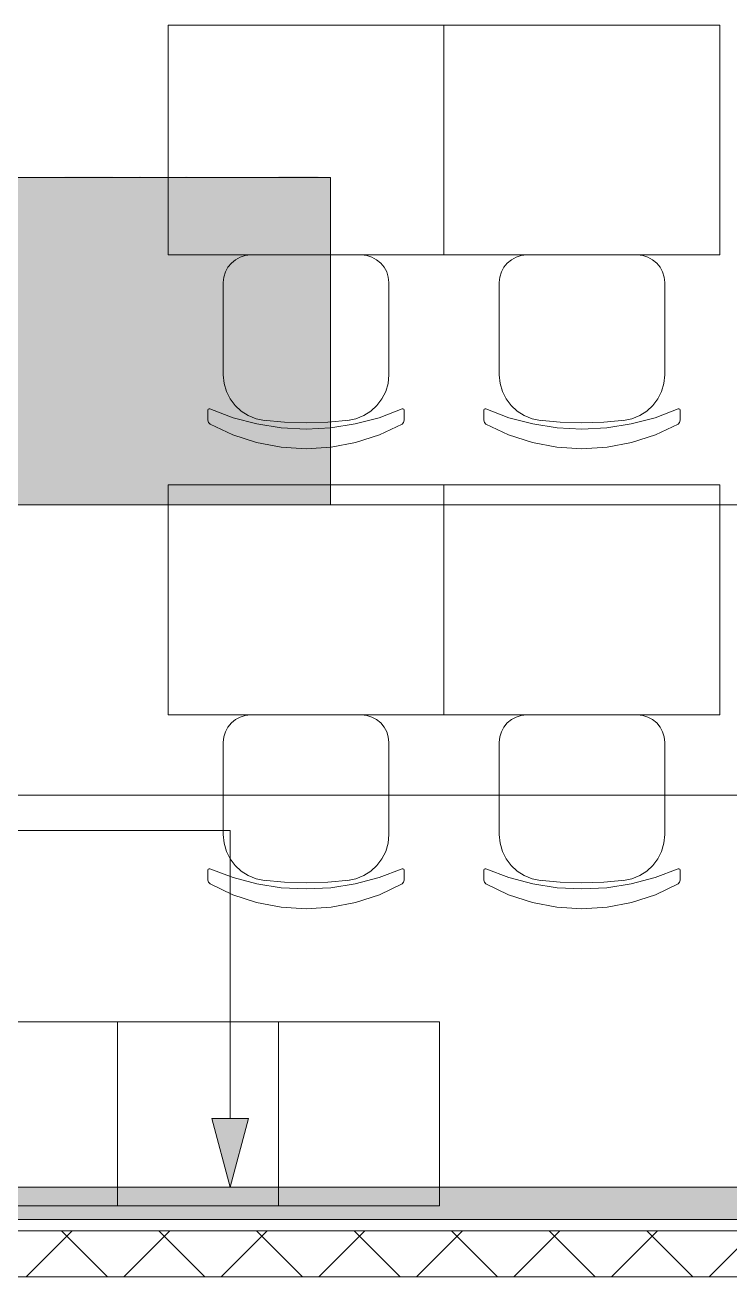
# Model space of a CAD drawing. Header units: millimetres. Extents: x 0 to 1189, y 0 to 841.
# Drawn here: x 278.37 to 293.7, y 406.89 to 434.12 of the extents above; entities that cross this region are included whole.
import ezdxf

# ---------------------------------------------------------------- set-up
doc = ezdxf.new("R2010")
doc.units = ezdxf.units.MM

msp = doc.modelspace()

# ---------------------------------------------------------------- hatches: boundary and pattern name
at = {"true_color": 0xffffff}
h = msp.add_hatch(color=7, dxfattribs=at)
h.dxf.hatch_style = 2
h.paths.add_polyline_path([(253.472387, 430.803429), (285.016435, 430.803429), (285.016435, 423.686418), (253.472387, 423.686418)])
at = {"true_color": 0x0077b0}
h = msp.add_hatch(color=144, dxfattribs=at)
h.dxf.hatch_style = 2
h.paths.add_polyline_path([(279.257815, 430.822026), (280.268193, 430.822026), (280.341918, 430.796464), (280.36686, 430.720052), (280.36686, 428.902695), (280.341918, 428.827936), (280.268193, 428.804027), (280.19178, 428.827936), (280.166218, 428.902695), (280.166218, 430.618628), (279.359239, 430.618628), (279.359239, 428.902695), (279.333952, 428.827936), (279.257815, 428.804027), (279.181678, 428.827936), (279.156391, 428.902695), (279.156391, 430.720052), (279.181678, 430.796464)])
h = msp.add_hatch(color=144, dxfattribs=at)
h.dxf.hatch_style = 2
h.paths.add_polyline_path([(280.771696, 428.902695), (280.771696, 430.720052), (280.796983, 430.796464), (280.873119, 430.822026), (280.949256, 430.796464), (280.974543, 430.720052), (280.974543, 430.014496), (281.781522, 430.014496), (281.781522, 430.720052), (281.807085, 430.796464), (281.883497, 430.822026), (281.957222, 430.796464), (281.982165, 430.720052), (281.982165, 428.902695), (281.957222, 428.827936), (281.883497, 428.804027), (281.807085, 428.827936), (281.781522, 428.902695), (281.781522, 429.811649), (280.974543, 429.811649), (280.974543, 428.902695), (280.949256, 428.827936), (280.873119, 428.804027), (280.796983, 428.827936)])
h = msp.add_hatch(color=144, dxfattribs=at)
h.dxf.hatch_style = 2
h.paths.add_polyline_path([(284.594481, 430.62414), (284.010193, 430.62414), (284.010193, 430.511692), (283.985595, 430.437692), (283.914281, 430.412473), (283.835733, 430.438036), (283.810102, 430.514448), (283.812858, 430.726115), (283.838145, 430.802252), (283.914281, 430.827539), (284.721812, 430.827539), (284.795675, 430.802596), (284.823235, 430.728871), (284.817723, 430.703515), (284.414234, 428.885607), (284.381919, 428.827178), (284.317771, 428.806783), (284.241841, 428.832277), (284.216347, 428.908207), (284.216347, 428.930807)])
h = msp.add_hatch(color=144, dxfattribs=at)
h.dxf.hatch_style = 2
h.paths.add_polyline_path([(283.295403, 429.306184), (282.488424, 429.306184), (282.412287, 429.331747), (282.387, 429.408159), (282.412287, 429.484296), (282.488424, 429.509583), (283.295403, 429.509583), (283.37154, 429.484296), (283.396827, 429.408159), (283.37154, 429.331747)])
h = msp.add_hatch(color=144, dxfattribs=at)
h.paths.add_polyline_path([(277.742715, 427.527076), (277.768002, 427.600801), (277.844139, 427.625744), (278.349052, 427.625744), (278.505391, 427.596392), (278.634031, 427.509989), (278.723052, 427.378937), (278.752542, 427.222254), (278.752542, 426.618122), (278.723052, 426.461439), (278.634031, 426.330388), (278.505391, 426.242951), (278.349052, 426.214633), (277.945563, 426.214633), (277.945563, 425.706412), (277.920276, 425.632894), (277.844139, 425.607745), (277.768002, 425.632894), (277.742715, 425.706412)])
h.paths.add_polyline_path([(277.945563, 427.422345), (277.945563, 426.415275), (278.349052, 426.415275), (278.426222, 426.429882), (278.490163, 426.474255), (278.534812, 426.539988), (278.549695, 426.618122), (278.549695, 427.222254), (278.535156, 427.300389), (278.492919, 427.366122), (278.4276, 427.409116), (278.349052, 427.422345)])
h = msp.add_hatch(color=144, dxfattribs=at)
h.paths.add_polyline_path([(279.157117, 426.71679), (279.157117, 427.120831), (279.166151, 427.22247), (279.193428, 427.315892), (279.239205, 427.401356), (279.30374, 427.479121), (279.381504, 427.543656), (279.466969, 427.589433), (279.560391, 427.616709), (279.66203, 427.625744), (279.857091, 427.589777), (280.02032, 427.481877), (280.084855, 427.404069), (280.130632, 427.318304), (280.157908, 427.224063), (280.166943, 427.120831), (280.166943, 426.71679), (280.157478, 426.616744), (280.129254, 426.52414), (280.08253, 426.438977), (280.017564, 426.361256), (279.941005, 426.296721), (279.855713, 426.250944), (279.762463, 426.223668), (279.66203, 426.214633), (279.560391, 426.223668), (279.466969, 426.250944), (279.381504, 426.296721), (279.30374, 426.361256), (279.239205, 426.438977), (279.193428, 426.52414), (279.166151, 426.616744)])
h.paths.add_polyline_path([(279.964096, 426.719546), (279.964096, 427.123587), (279.942599, 427.239066), (279.876453, 427.33801), (279.778956, 427.403673), (279.66203, 427.425102), (279.545103, 427.403673), (279.447607, 427.33801), (279.381461, 427.239066), (279.359964, 427.123587), (279.359964, 426.719546), (279.381461, 426.601999), (279.447607, 426.505123), (279.545103, 426.438082), (279.66203, 426.415275), (279.778956, 426.438082), (279.876453, 426.505123), (279.942599, 426.603033)])
h = msp.add_hatch(color=144, dxfattribs=at)
h.paths.add_polyline_path([(281.076431, 427.425102), (280.959505, 427.403673), (280.862008, 427.33801), (280.795863, 427.2401), (280.774365, 427.123587), (280.774365, 427.021612), (281.378497, 427.021612), (281.378497, 427.123587), (281.357, 427.2401), (281.290854, 427.33801), (281.193358, 427.403673)])
h.paths.add_polyline_path([(280.774365, 426.818765), (280.774365, 426.618122), (280.789248, 426.541021), (280.833897, 426.474255), (280.898871, 426.429882), (280.975008, 426.415275), (281.479921, 426.415275), (281.556057, 426.389713), (281.581344, 426.3133), (281.556057, 426.238542), (281.479921, 426.214633), (280.975008, 426.214633), (280.818669, 426.242951), (280.690029, 426.330388), (280.601008, 426.460406), (280.571518, 426.618122), (280.571518, 427.120831), (280.580553, 427.22247), (280.607829, 427.315892), (280.653606, 427.401356), (280.718141, 427.479121), (280.795906, 427.543656), (280.88137, 427.589433), (280.974792, 427.616709), (281.076431, 427.625744), (281.271493, 427.589777), (281.434721, 427.481877), (281.499256, 427.404112), (281.545033, 427.318648), (281.57231, 427.225226), (281.581344, 427.123587), (281.581344, 426.818765)])
h = msp.add_hatch(color=144, dxfattribs=at)
h.dxf.hatch_style = 2
h.paths.add_polyline_path([(282.592256, 426.71679), (282.188767, 427.236035), (282.188767, 426.3133), (282.16348, 426.238542), (282.087343, 426.214633), (282.011206, 426.238542), (281.985919, 426.3133), (281.985919, 427.527076), (282.011206, 427.600801), (282.087343, 427.625744), (282.138055, 427.610517), (282.188767, 427.563457), (282.592256, 427.044212), (282.995746, 427.563457), (283.046733, 427.610517), (283.097721, 427.625744), (283.171446, 427.600801), (283.196388, 427.527076), (283.196388, 426.3133), (283.171446, 426.238542), (283.097721, 426.214633), (283.021308, 426.238542), (282.995746, 426.3133), (282.995746, 427.236035)])
h = msp.add_hatch(color=144, dxfattribs=at)
h.paths.add_polyline_path([(284.407771, 427.422345), (284.004281, 427.422345), (283.925733, 427.408083), (283.860414, 427.366122), (283.818177, 427.300389), (283.803639, 427.222254), (283.803639, 426.618122), (283.818522, 426.541021), (283.86317, 426.474255), (283.928145, 426.429882), (284.004281, 426.415275), (284.207129, 426.415275), (284.284299, 426.429882), (284.34824, 426.474255), (284.392888, 426.539988), (284.407771, 426.618122)])
h.paths.add_polyline_path([(284.811261, 426.3133), (284.786318, 426.238542), (284.712593, 426.214633), (284.582989, 426.240264), (284.481083, 426.318812), (284.355888, 426.240264), (284.207129, 426.214633), (284.004281, 426.214633), (283.847943, 426.242951), (283.719303, 426.330388), (283.630282, 426.460406), (283.600792, 426.618122), (283.600792, 427.222254), (283.630282, 427.378937), (283.719303, 427.509989), (283.847943, 427.596392), (284.004281, 427.625744), (284.509195, 427.625744), (284.585331, 427.600801), (284.610618, 427.527076), (284.610618, 426.516699), (284.636181, 426.440562), (284.712593, 426.415275), (284.786318, 426.389713)])
h = msp.add_hatch(color=144, dxfattribs=at)
h.dxf.hatch_style = 2
h.paths.add_polyline_path([(279.40933, 425.110654), (279.40933, 424.200047), (279.390313, 424.144098), (279.333263, 424.126184), (279.276212, 424.144098), (279.257195, 424.200047), (279.257195, 424.579283), (278.954578, 424.579283), (278.838754, 424.601263), (278.740706, 424.665824), (278.674009, 424.762975), (278.651961, 424.87749), (278.651961, 425.110654), (278.670977, 425.165776), (278.728028, 425.184517), (278.785079, 425.165776), (278.804096, 425.110654), (278.804096, 424.884105), (278.815258, 424.825332), (278.848744, 424.776067), (278.897734, 424.74258), (278.954578, 424.731418), (279.257195, 424.731418), (279.257195, 425.110654), (279.276212, 425.165776), (279.333263, 425.184517), (279.390313, 425.165776)])
h = msp.add_hatch(color=144, dxfattribs=at)
h.paths.add_polyline_path([(280.318021, 425.032382), (280.015404, 425.032382), (279.956631, 425.021495), (279.907366, 424.989938), (279.875809, 424.940673), (279.864922, 424.8819), (279.864922, 424.428801), (279.876084, 424.370855), (279.909571, 424.320763), (279.95856, 424.287759), (280.015404, 424.276666), (280.167539, 424.276666), (280.22521, 424.287759), (280.273373, 424.320763), (280.306859, 424.370028), (280.318021, 424.428801)])
h.paths.add_polyline_path([(280.620638, 424.200047), (280.601897, 424.144098), (280.546776, 424.126184), (280.449417, 424.145476), (280.373143, 424.204456), (280.279023, 424.145476), (280.167539, 424.126184), (280.015404, 424.126184), (279.898133, 424.147337), (279.801532, 424.212725), (279.734835, 424.310634), (279.712787, 424.428801), (279.712787, 424.8819), (279.734835, 424.99924), (279.801532, 425.097976), (279.898133, 425.162537), (280.015404, 425.184517), (280.394089, 425.184517), (280.45114, 425.165776), (280.470157, 425.110654), (280.470157, 424.352733), (280.489242, 424.295683), (280.546776, 424.276666), (280.601897, 424.25758)])
h = msp.add_hatch(color=144, dxfattribs=at)
h.dxf.hatch_style = 2
h.paths.add_polyline_path([(281.076102, 424.579283), (281.076102, 424.200047), (281.057085, 424.144098), (281.000034, 424.126184), (280.942983, 424.144098), (280.923966, 424.200047), (280.923966, 425.110654), (280.942983, 425.165776), (281.000034, 425.184517), (281.057085, 425.165776), (281.076102, 425.110654), (281.076102, 424.731418), (281.529201, 424.731418), (281.529201, 425.110654), (281.548218, 425.165776), (281.605268, 425.184517), (281.662319, 425.165776), (281.681336, 425.110654), (281.681336, 424.200047), (281.662319, 424.144098), (281.605268, 424.126184), (281.548218, 424.144098), (281.529201, 424.200047), (281.529201, 424.579283)])
h = msp.add_hatch(color=144, dxfattribs=at)
h.dxf.hatch_style = 2
h.paths.add_polyline_path([(282.742162, 425.110654), (282.742162, 424.200047), (282.723145, 424.144098), (282.666095, 424.126184), (282.28741, 424.126184), (282.170139, 424.147337), (282.073538, 424.212725), (282.006841, 424.310634), (281.984793, 424.428801), (281.984793, 425.110654), (282.003809, 425.165776), (282.06086, 425.184517), (282.117911, 425.165776), (282.136928, 425.110654), (282.136928, 424.428801), (282.14809, 424.370855), (282.181576, 424.320763), (282.230566, 424.287759), (282.28741, 424.276666), (282.590027, 424.276666), (282.590027, 425.110654), (282.609044, 425.165776), (282.666095, 425.184517), (282.723145, 425.165776)])
h = msp.add_hatch(color=144, dxfattribs=at)
h.paths.add_polyline_path([(283.314061, 424.581488), (283.208365, 424.613527), (283.121686, 424.680706), (283.064636, 424.773448), (283.045619, 424.8819), (283.067667, 424.99924), (283.134364, 425.097976), (283.230965, 425.162537), (283.348236, 425.184517), (283.726921, 425.184517), (283.783972, 425.165776), (283.802989, 425.110654), (283.802989, 424.200047), (283.783972, 424.144098), (283.726921, 424.126184), (283.66987, 424.144098), (283.650853, 424.200047), (283.650853, 424.579283), (283.498167, 424.579283), (283.182871, 424.155949), (283.155586, 424.133005), (283.121686, 424.126184), (283.064636, 424.144098), (283.045619, 424.200047), (283.060502, 424.2469)])
h.paths.add_polyline_path([(283.197754, 424.8819), (283.208916, 424.823953), (283.242403, 424.773862), (283.291392, 424.740375), (283.348236, 424.729213), (283.650853, 424.729213), (283.650853, 425.032382), (283.348236, 425.032382), (283.289463, 425.021495), (283.240198, 424.989938), (283.208641, 424.940673)])
h = msp.add_hatch(color=144, dxfattribs=at)
h.dxf.hatch_style = 2
h.paths.add_polyline_path([(284.57608, 424.655351), (284.851137, 424.24249), (284.863815, 424.200047), (284.844798, 424.144098), (284.787747, 424.126184), (284.724357, 424.158154), (284.48513, 424.517547), (284.245902, 424.158154), (284.182513, 424.126184), (284.129596, 424.14713), (284.106445, 424.200047), (284.119123, 424.24249), (284.394179, 424.655351), (284.119123, 425.066006), (284.106445, 425.110654), (284.125462, 425.165776), (284.182513, 425.184517), (284.245902, 425.152547), (284.48513, 424.793154), (284.724357, 425.152547), (284.787747, 425.184517), (284.844798, 425.166603), (284.863815, 425.110654), (284.851137, 425.066006)])
h = msp.add_hatch(color=144, dxfattribs=at)
h.dxf.hatch_style = 2
h.paths.add_polyline_path([(282.833432, 408.844395), (282.433431, 410.336398), (283.233433, 410.336398)])
at = {"true_color": 0xdcd214}
h = msp.add_hatch(color=52, dxfattribs=at)
h.dxf.hatch_style = 2
h.paths.add_polyline_path([(300.227459, 408.844395), (300.232459, 408.144394), (241.738369, 408.144394), (241.734369, 408.844395)])

# ---------------------------------------------------------------- linework, layer by layer
at = {"color": 253, "lineweight": 0, "true_color": 0x999999}
for points in [[(281.48343, 429.115426), (281.48343, 434.115434)], [(281.48343, 434.115434), (287.483439, 434.115434)], [(287.483439, 434.115434), (287.483439, 429.115426)], [(287.483439, 429.115426), (287.483439, 434.115434)], [(287.483439, 434.115434), (293.483448, 434.115434)], [(293.483448, 434.115434), (293.483448, 429.115426)], [(287.483439, 429.115426), (281.48343, 429.115426)], [(282.684432, 428.515425), (282.696637, 428.63624), (282.731635, 428.748816), (282.787, 428.850729), (282.860307, 428.939551), (282.94913, 429.012858), (283.051042, 429.068223), (283.163618, 429.103221), (283.284433, 429.115426)], [(282.684432, 428.515425), (282.696637, 428.63624), (282.731635, 428.748816), (282.787, 428.850729), (282.860307, 428.939551), (282.94913, 429.012858), (283.051042, 429.068223), (283.163618, 429.103221), (283.284433, 429.115426)], [(283.283433, 429.115426), (285.684436, 429.115426)], [(283.283433, 429.115426), (285.684436, 429.115426)], [(285.684436, 429.115426), (285.805251, 429.103221), (285.917827, 429.068223), (286.01974, 429.012858), (286.108562, 428.939551), (286.181869, 428.850729), (286.237234, 428.748816), (286.272232, 428.63624), (286.284437, 428.515425)], [(285.684436, 429.115426), (285.805251, 429.103221), (285.917827, 429.068223), (286.01974, 429.012858), (286.108562, 428.939551), (286.181869, 428.850729), (286.237234, 428.748816), (286.272232, 428.63624), (286.284437, 428.515425)], [(293.483448, 429.115426), (287.483439, 429.115426)], [(288.684441, 428.515425), (288.696646, 428.63624), (288.731644, 428.748816), (288.78701, 428.850729), (288.860316, 428.939551), (288.949139, 429.012858), (289.051051, 429.068223), (289.163627, 429.103221), (289.284442, 429.115426)], [(288.684441, 428.515425), (288.696646, 428.63624), (288.731644, 428.748816), (288.78701, 428.850729), (288.860316, 428.939551), (288.949139, 429.012858), (289.051051, 429.068223), (289.163627, 429.103221), (289.284442, 429.115426)], [(289.283442, 429.115426), (291.684446, 429.115426)], [(289.283442, 429.115426), (291.684446, 429.115426)], [(291.684446, 429.115426), (291.80526, 429.103221), (291.917837, 429.068223), (292.019749, 429.012858), (292.108571, 428.939551), (292.181878, 428.850729), (292.237243, 428.748816), (292.272241, 428.63624), (292.284447, 428.515425)], [(291.684446, 429.115426), (291.80526, 429.103221), (291.917837, 429.068223), (292.019749, 429.012858), (292.108571, 428.939551), (292.181878, 428.850729), (292.237243, 428.748816), (292.272241, 428.63624), (292.284447, 428.515425)], [(282.684432, 428.515425), (282.684432, 426.512422)], [(282.684432, 428.515425), (282.684432, 426.512422)], [(286.284437, 428.515425), (286.284437, 426.512422)], [(286.284437, 428.515425), (286.284437, 426.512422)], [(288.684441, 428.515425), (288.684441, 426.512422)], [(288.684441, 428.515425), (288.684441, 426.512422)], [(292.284447, 428.515425), (292.284447, 426.512422)], [(292.284447, 428.515425), (292.284447, 426.512422)], [(283.584433, 425.517421), (283.399048, 425.553735), (283.22823, 425.622124), (283.075106, 425.71913), (282.942807, 425.841296), (282.834461, 425.985166), (282.753198, 426.147281), (282.702145, 426.324186), (282.684432, 426.512422)], [(283.584433, 425.517421), (283.399048, 425.553735), (283.22823, 425.622124), (283.075106, 425.71913), (282.942807, 425.841296), (282.834461, 425.985166), (282.753198, 426.147281), (282.702145, 426.324186), (282.684432, 426.512422)], [(286.284437, 426.512422), (286.266724, 426.324186), (286.215672, 426.147281), (286.134408, 425.985166), (286.026062, 425.841296), (285.893763, 425.71913), (285.74064, 425.622124), (285.569821, 425.553735), (285.384436, 425.517421)], [(286.284437, 426.512422), (286.266724, 426.324186), (286.215672, 426.147281), (286.134408, 425.985166), (286.026062, 425.841296), (285.893763, 425.71913), (285.74064, 425.622124), (285.569821, 425.553735), (285.384436, 425.517421)], [(289.584442, 425.517421), (289.399057, 425.553735), (289.228239, 425.622124), (289.075115, 425.71913), (288.942816, 425.841296), (288.834471, 425.985166), (288.753207, 426.147281), (288.702154, 426.324186), (288.684441, 426.512422)], [(289.584442, 425.517421), (289.399057, 425.553735), (289.228239, 425.622124), (289.075115, 425.71913), (288.942816, 425.841296), (288.834471, 425.985166), (288.753207, 426.147281), (288.702154, 426.324186), (288.684441, 426.512422)], [(292.284447, 426.512422), (292.266734, 426.324186), (292.215681, 426.147281), (292.134417, 425.985166), (292.026071, 425.841296), (291.893772, 425.71913), (291.740649, 425.622124), (291.56983, 425.553735), (291.384445, 425.517421)], [(292.284447, 426.512422), (292.266734, 426.324186), (292.215681, 426.147281), (292.134417, 425.985166), (292.026071, 425.841296), (291.893772, 425.71913), (291.740649, 425.622124), (291.56983, 425.553735), (291.384445, 425.517421)], [(282.349431, 425.741421), (282.358056, 425.762796), (282.379431, 425.771421), (282.392431, 425.768421)], [(282.349431, 425.741421), (282.358056, 425.762796), (282.379431, 425.771421), (282.392431, 425.768421)], [(282.349431, 425.525421), (282.349431, 425.741421)], [(282.349431, 425.525421), (282.349431, 425.741421)], [(286.576438, 425.768421), (286.072375, 425.578062), (285.552936, 425.441046), (285.022248, 425.358217), (284.484435, 425.330421), (283.946621, 425.358217), (283.415933, 425.441046), (282.896495, 425.578062), (282.392431, 425.768421)], [(286.576438, 425.768421), (286.072375, 425.578062), (285.552936, 425.441046), (285.022248, 425.358217), (284.484435, 425.330421), (283.946621, 425.358217), (283.415933, 425.441046), (282.896495, 425.578062), (282.392431, 425.768421)], [(286.576438, 425.768421), (286.589438, 425.771421), (286.610438, 425.762796), (286.619438, 425.741421)], [(286.576438, 425.768421), (286.589438, 425.771421), (286.610438, 425.762796), (286.619438, 425.741421)], [(286.619438, 425.525421), (286.619438, 425.741421)], [(286.619438, 425.525421), (286.619438, 425.741421)], [(288.349441, 425.741421), (288.358066, 425.762796), (288.379441, 425.771421), (288.392441, 425.768421)], [(288.349441, 425.741421), (288.358066, 425.762796), (288.379441, 425.771421), (288.392441, 425.768421)], [(288.349441, 425.525421), (288.349441, 425.741421)], [(288.349441, 425.525421), (288.349441, 425.741421)], [(292.576447, 425.768421), (292.072384, 425.578062), (291.552945, 425.441046), (291.022257, 425.358217), (290.484444, 425.330421), (289.94663, 425.358217), (289.415942, 425.441046), (288.896504, 425.578062), (288.392441, 425.768421)], [(292.576447, 425.768421), (292.072384, 425.578062), (291.552945, 425.441046), (291.022257, 425.358217), (290.484444, 425.330421), (289.94663, 425.358217), (289.415942, 425.441046), (288.896504, 425.578062), (288.392441, 425.768421)], [(292.576447, 425.768421), (292.589447, 425.771421), (292.610447, 425.762796), (292.619447, 425.741421)], [(292.576447, 425.768421), (292.589447, 425.771421), (292.610447, 425.762796), (292.619447, 425.741421)], [(292.619447, 425.525421), (292.619447, 425.741421)], [(292.619447, 425.525421), (292.619447, 425.741421)], [(282.396431, 425.440421), (282.362056, 425.476546), (282.349431, 425.525421)], [(282.396431, 425.440421), (282.362056, 425.476546), (282.349431, 425.525421)], [(285.425436, 425.522421), (284.955685, 425.480546), (284.484435, 425.466421), (284.012809, 425.480546), (283.543433, 425.522421)], [(285.425436, 425.522421), (284.955685, 425.480546), (284.484435, 425.466421), (284.012809, 425.480546), (283.543433, 425.522421)], [(286.619438, 425.525421), (286.606813, 425.476546), (286.572438, 425.440421)], [(286.619438, 425.525421), (286.606813, 425.476546), (286.572438, 425.440421)], [(288.396441, 425.440421), (288.362066, 425.476546), (288.349441, 425.525421)], [(288.396441, 425.440421), (288.362066, 425.476546), (288.349441, 425.525421)], [(291.425445, 425.522421), (290.955695, 425.480546), (290.484444, 425.466421), (290.012818, 425.480546), (289.543442, 425.522421)], [(291.425445, 425.522421), (290.955695, 425.480546), (290.484444, 425.466421), (290.012818, 425.480546), (289.543442, 425.522421)], [(292.619447, 425.525421), (292.606822, 425.476546), (292.572447, 425.440421)], [(292.619447, 425.525421), (292.606822, 425.476546), (292.572447, 425.440421)], [(286.572438, 425.440421), (286.079265, 425.206702), (285.562561, 425.03767), (285.028795, 424.935014), (284.484435, 424.90042), (283.939653, 424.935014), (283.405933, 425.03767), (282.889463, 425.206702), (282.396431, 425.440421)], [(286.572438, 425.440421), (286.079265, 425.206702), (285.562561, 425.03767), (285.028795, 424.935014), (284.484435, 424.90042), (283.939653, 424.935014), (283.405933, 425.03767), (282.889463, 425.206702), (282.396431, 425.440421)], [(292.572447, 425.440421), (292.079274, 425.206702), (291.56257, 425.03767), (291.028804, 424.935014), (290.484444, 424.90042), (289.939662, 424.935014), (289.405942, 425.03767), (288.889473, 425.206702), (288.396441, 425.440421)], [(292.572447, 425.440421), (292.079274, 425.206702), (291.56257, 425.03767), (291.028804, 424.935014), (290.484444, 424.90042), (289.939662, 424.935014), (289.405942, 425.03767), (288.889473, 425.206702), (288.396441, 425.440421)], [(281.48343, 419.115411), (281.48343, 424.115419)], [(281.48343, 424.115419), (287.483439, 424.115419)], [(287.483439, 424.115419), (287.483439, 419.115411)], [(287.483439, 419.115411), (287.483439, 424.115419)], [(287.483439, 424.115419), (293.483448, 424.115419)], [(293.483448, 424.115419), (293.483448, 419.115411)], [(287.483439, 419.115411), (281.48343, 419.115411)], [(282.684432, 418.51541), (282.696637, 418.636225), (282.731635, 418.748801), (282.787, 418.850713), (282.860307, 418.939536), (282.94913, 419.012842), (283.051042, 419.068208), (283.163618, 419.103206), (283.284433, 419.115411)], [(282.684432, 418.51541), (282.696637, 418.636225), (282.731635, 418.748801), (282.787, 418.850713), (282.860307, 418.939536), (282.94913, 419.012842), (283.051042, 419.068208), (283.163618, 419.103206), (283.284433, 419.115411)], [(283.283433, 419.115411), (285.684436, 419.115411)], [(283.283433, 419.115411), (285.684436, 419.115411)], [(285.684436, 419.115411), (285.805251, 419.103206), (285.917827, 419.068208), (286.01974, 419.012842), (286.108562, 418.939536), (286.181869, 418.850713), (286.237234, 418.748801), (286.272232, 418.636225), (286.284437, 418.51541)], [(285.684436, 419.115411), (285.805251, 419.103206), (285.917827, 419.068208), (286.01974, 419.012842), (286.108562, 418.939536), (286.181869, 418.850713), (286.237234, 418.748801), (286.272232, 418.636225), (286.284437, 418.51541)], [(293.483448, 419.115411), (287.483439, 419.115411)], [(288.684441, 418.51541), (288.696646, 418.636225), (288.731644, 418.748801), (288.78701, 418.850713), (288.860316, 418.939536), (288.949139, 419.012842), (289.051051, 419.068208), (289.163627, 419.103206), (289.284442, 419.115411)], [(288.684441, 418.51541), (288.696646, 418.636225), (288.731644, 418.748801), (288.78701, 418.850713), (288.860316, 418.939536), (288.949139, 419.012842), (289.051051, 419.068208), (289.163627, 419.103206), (289.284442, 419.115411)], [(289.283442, 419.115411), (291.684446, 419.115411)], [(289.283442, 419.115411), (291.684446, 419.115411)], [(291.684446, 419.115411), (291.80526, 419.103206), (291.917837, 419.068208), (292.019749, 419.012842), (292.108571, 418.939536), (292.181878, 418.850713), (292.237243, 418.748801), (292.272241, 418.636225), (292.284447, 418.51541)], [(291.684446, 419.115411), (291.80526, 419.103206), (291.917837, 419.068208), (292.019749, 419.012842), (292.108571, 418.939536), (292.181878, 418.850713), (292.237243, 418.748801), (292.272241, 418.636225), (292.284447, 418.51541)], [(282.684432, 418.51541), (282.684432, 416.512407)], [(282.684432, 418.51541), (282.684432, 416.512407)], [(286.284437, 418.51541), (286.284437, 416.512407)], [(286.284437, 418.51541), (286.284437, 416.512407)], [(288.684441, 418.51541), (288.684441, 416.512407)], [(288.684441, 418.51541), (288.684441, 416.512407)], [(292.284447, 418.51541), (292.284447, 416.512407)], [(292.284447, 418.51541), (292.284447, 416.512407)], [(283.584433, 415.517406), (283.399048, 415.55372), (283.22823, 415.622109), (283.075106, 415.719115), (282.942807, 415.841281), (282.834461, 415.98515), (282.753198, 416.147266), (282.702145, 416.32417), (282.684432, 416.512407)], [(283.584433, 415.517406), (283.399048, 415.55372), (283.22823, 415.622109), (283.075106, 415.719115), (282.942807, 415.841281), (282.834461, 415.98515), (282.753198, 416.147266), (282.702145, 416.32417), (282.684432, 416.512407)], [(286.284437, 416.512407), (286.266724, 416.32417), (286.215672, 416.147266), (286.134408, 415.98515), (286.026062, 415.841281), (285.893763, 415.719115), (285.74064, 415.622109), (285.569821, 415.55372), (285.384436, 415.517406)], [(286.284437, 416.512407), (286.266724, 416.32417), (286.215672, 416.147266), (286.134408, 415.98515), (286.026062, 415.841281), (285.893763, 415.719115), (285.74064, 415.622109), (285.569821, 415.55372), (285.384436, 415.517406)], [(289.584442, 415.517406), (289.399057, 415.55372), (289.228239, 415.622109), (289.075115, 415.719115), (288.942816, 415.841281), (288.834471, 415.98515), (288.753207, 416.147266), (288.702154, 416.32417), (288.684441, 416.512407)], [(289.584442, 415.517406), (289.399057, 415.55372), (289.228239, 415.622109), (289.075115, 415.719115), (288.942816, 415.841281), (288.834471, 415.98515), (288.753207, 416.147266), (288.702154, 416.32417), (288.684441, 416.512407)], [(292.284447, 416.512407), (292.266734, 416.32417), (292.215681, 416.147266), (292.134417, 415.98515), (292.026071, 415.841281), (291.893772, 415.719115), (291.740649, 415.622109), (291.56983, 415.55372), (291.384445, 415.517406)], [(292.284447, 416.512407), (292.266734, 416.32417), (292.215681, 416.147266), (292.134417, 415.98515), (292.026071, 415.841281), (291.893772, 415.719115), (291.740649, 415.622109), (291.56983, 415.55372), (291.384445, 415.517406)], [(282.349431, 415.741406), (282.358056, 415.762781), (282.379431, 415.771406), (282.392431, 415.768406)], [(282.349431, 415.741406), (282.358056, 415.762781), (282.379431, 415.771406), (282.392431, 415.768406)], [(282.349431, 415.525406), (282.349431, 415.741406)], [(282.349431, 415.525406), (282.349431, 415.741406)], [(286.576438, 415.768406), (286.072375, 415.578046), (285.552936, 415.44103), (285.022248, 415.358202), (284.484435, 415.330405), (283.946621, 415.358202), (283.415933, 415.44103), (282.896495, 415.578046), (282.392431, 415.768406)], [(286.576438, 415.768406), (286.072375, 415.578046), (285.552936, 415.44103), (285.022248, 415.358202), (284.484435, 415.330405), (283.946621, 415.358202), (283.415933, 415.44103), (282.896495, 415.578046), (282.392431, 415.768406)], [(286.576438, 415.768406), (286.589438, 415.771406), (286.610438, 415.762781), (286.619438, 415.741406)], [(286.576438, 415.768406), (286.589438, 415.771406), (286.610438, 415.762781), (286.619438, 415.741406)], [(286.619438, 415.525406), (286.619438, 415.741406)], [(286.619438, 415.525406), (286.619438, 415.741406)], [(288.349441, 415.741406), (288.358066, 415.762781), (288.379441, 415.771406), (288.392441, 415.768406)], [(288.349441, 415.741406), (288.358066, 415.762781), (288.379441, 415.771406), (288.392441, 415.768406)], [(288.349441, 415.525406), (288.349441, 415.741406)], [(288.349441, 415.525406), (288.349441, 415.741406)], [(292.576447, 415.768406), (292.072384, 415.578046), (291.552945, 415.44103), (291.022257, 415.358202), (290.484444, 415.330405), (289.94663, 415.358202), (289.415942, 415.44103), (288.896504, 415.578046), (288.392441, 415.768406)], [(292.576447, 415.768406), (292.072384, 415.578046), (291.552945, 415.44103), (291.022257, 415.358202), (290.484444, 415.330405), (289.94663, 415.358202), (289.415942, 415.44103), (288.896504, 415.578046), (288.392441, 415.768406)], [(292.576447, 415.768406), (292.589447, 415.771406), (292.610447, 415.762781), (292.619447, 415.741406)], [(292.576447, 415.768406), (292.589447, 415.771406), (292.610447, 415.762781), (292.619447, 415.741406)], [(292.619447, 415.525406), (292.619447, 415.741406)], [(292.619447, 415.525406), (292.619447, 415.741406)], [(282.396431, 415.440405), (282.362056, 415.47653), (282.349431, 415.525406)], [(282.396431, 415.440405), (282.362056, 415.47653), (282.349431, 415.525406)], [(286.572438, 415.440405), (286.079265, 415.206686), (285.562561, 415.037655), (285.028795, 414.934998), (284.484435, 414.900405), (283.939653, 414.934998), (283.405933, 415.037655), (282.889463, 415.206686), (282.396431, 415.440405)], [(286.572438, 415.440405), (286.079265, 415.206686), (285.562561, 415.037655), (285.028795, 414.934998), (284.484435, 414.900405), (283.939653, 414.934998), (283.405933, 415.037655), (282.889463, 415.206686), (282.396431, 415.440405)], [(285.425436, 415.522406), (284.955685, 415.48053), (284.484435, 415.466405), (284.012809, 415.48053), (283.543433, 415.522406)], [(285.425436, 415.522406), (284.955685, 415.48053), (284.484435, 415.466405), (284.012809, 415.48053), (283.543433, 415.522406)], [(286.619438, 415.525406), (286.606813, 415.47653), (286.572438, 415.440405)], [(286.619438, 415.525406), (286.606813, 415.47653), (286.572438, 415.440405)], [(288.396441, 415.440405), (288.362066, 415.47653), (288.349441, 415.525406)], [(288.396441, 415.440405), (288.362066, 415.47653), (288.349441, 415.525406)], [(292.572447, 415.440405), (292.079274, 415.206686), (291.56257, 415.037655), (291.028804, 414.934998), (290.484444, 414.900405), (289.939662, 414.934998), (289.405942, 415.037655), (288.889473, 415.206686), (288.396441, 415.440405)], [(292.572447, 415.440405), (292.079274, 415.206686), (291.56257, 415.037655), (291.028804, 414.934998), (290.484444, 414.900405), (289.939662, 414.934998), (289.405942, 415.037655), (288.889473, 415.206686), (288.396441, 415.440405)], [(291.425445, 415.522406), (290.955695, 415.48053), (290.484444, 415.466405), (290.012818, 415.48053), (289.543442, 415.522406)], [(291.425445, 415.522406), (290.955695, 415.48053), (290.484444, 415.466405), (290.012818, 415.48053), (289.543442, 415.522406)], [(292.619447, 415.525406), (292.606822, 415.47653), (292.572447, 415.440405)], [(292.619447, 415.525406), (292.606822, 415.47653), (292.572447, 415.440405)], [(280.383428, 412.444401), (276.883423, 412.444401)], [(283.883434, 412.444401), (280.383428, 412.444401)], [(280.383428, 412.444401), (280.383428, 408.444395)], [(280.383428, 408.444395), (280.383428, 412.444401)], [(287.383439, 412.444401), (283.883434, 412.444401)], [(283.883434, 412.444401), (283.883434, 408.444395)], [(283.883434, 408.444395), (283.883434, 412.444401)], [(287.383439, 408.444395), (287.383439, 412.444401)], [(276.883423, 408.444395), (280.383428, 408.444395)], [(280.383428, 408.444395), (283.883434, 408.444395)], [(283.883434, 408.444395), (287.383439, 408.444395)]]:
    msp.add_lwpolyline(points, dxfattribs=at)
at = {"color": 144, "lineweight": 0, "true_color": 0x0077b0}
for points in [[(253.472387, 430.803429), (285.016435, 430.803429)], [(285.016435, 430.803429), (285.016435, 423.686418)], [(285.016435, 423.686418), (253.472387, 423.686418)], [(295.016451, 423.686418), (285.016435, 423.686418)], [(282.833432, 416.599407), (278.061425, 416.599407)], [(282.833432, 410.336398), (282.833432, 416.599407)], [(282.433431, 410.336398), (283.233433, 410.336398)], [(282.833432, 408.844395), (282.433431, 410.336398)], [(282.833432, 408.844395), (283.233433, 410.336398)]]:
    msp.add_lwpolyline(points, dxfattribs=at)
at = {"color": 7, "lineweight": 0}
for points in [[(202.529309, 417.371408), (863.72632, 417.371408)], [(300.227459, 408.844395), (241.734369, 408.844395)], [(241.038368, 408.144394), (300.93246, 408.144394)], [(241.738369, 408.144394), (300.232459, 408.144394)], [(241.038368, 407.894394), (300.93246, 407.894394)], [(278.399425, 406.894392), (279.399427, 407.894394)], [(280.163428, 406.894392), (279.163426, 407.894394)], [(280.520429, 406.894392), (281.52043, 407.894394)], [(282.285431, 406.894392), (281.28543, 407.894394)], [(282.641432, 406.894392), (283.641433, 407.894394)], [(284.406435, 406.894392), (283.406433, 407.894394)], [(284.763435, 406.894392), (285.763437, 407.894394)], [(286.527438, 406.894392), (285.527436, 407.894394)], [(286.884438, 406.894392), (287.88444, 407.894394)], [(288.649441, 406.894392), (287.649439, 407.894394)], [(289.005442, 406.894392), (290.005443, 407.894394)], [(290.770444, 406.894392), (289.770443, 407.894394)], [(291.127445, 406.894392), (292.127446, 407.894394)], [(292.891447, 406.894392), (291.891446, 407.894394)], [(293.248448, 406.894392), (294.24845, 407.894394)], [(241.038368, 406.894392), (300.93246, 406.894392)]]:
    msp.add_lwpolyline(points, dxfattribs=at)

doc.saveas('drawing.dxf')
